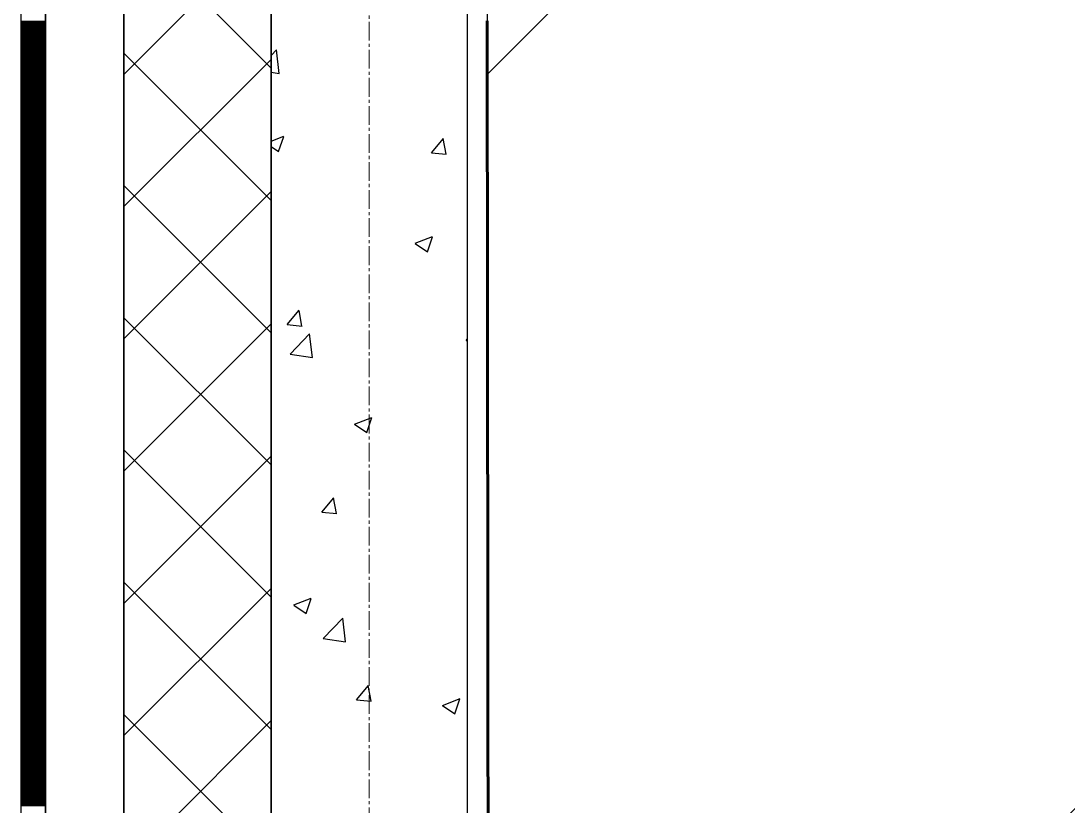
# Model space of a CAD drawing. Header units: millimetres. Extents: x 538266 to 1167394, y 114608 to 637157.
# Drawn here: x 1046079 to 1047146, y 540669 to 541469 of the extents above; entities that cross this region are included whole.
import ezdxf

# ---------------------------------------------------------------- set-up
doc = ezdxf.new("R2010")
doc.units = ezdxf.units.MM
doc.linetypes.add('CENTER2', pattern=[28.575, 19.05, -3.175, 3.175, -3.175])
doc.linetypes.add('DASHED', pattern=[19.05, 12.7, -6.35])
for name, color, linetype, lineweight in [('0) шт стен 3 эт', 150, 'Continuous', 60), ('АР_Стены ПЕНОблок', 52, 'Continuous', 20), ('АР_Тонкая', 254, 'Continuous', 5), ('АР_Утеплитель', 31, 'Continuous', 0), ('АР_Штриховка', 8, 'Continuous', 0)]:
    doc.layers.add(name, color=color, linetype=linetype, lineweight=lineweight)
doc.layers.add('АР_Делит', color=120, linetype='Continuous', lineweight=0, plot=False)
doc.layers.add('РД_Оси_100', color=7, linetype='Continuous', lineweight=0, true_color=0x525252)
doc.layers.add('ФВ-5', color=7, linetype='Continuous')

# ---------------------------------------------------------------- blocks, each defined once
blk = doc.blocks.new('СОШ_2200_АР_ОСИ_М100_28.05.24')
at = {"layer": 'АР_Делит', "color": 251, "linetype": 'DASHED', "true_color": 0x636466}
blk.add_lwpolyline([(114955, 135155), (114955, -355), (93595.036, -355), (93595.036, 13855), (94145, 13855), (94145, 68320), (66055, 68320), (66055, 13857.73), (83455, 13857.73), (83455, -355), (45245, -355), (45245, 13145), (44695, 13145), (44695, 26755), (45245, 26755), (45245, 68320), (20455, 68320), (20455, 26755), (27955, 26755), (27955, 13145), (-355, 13145), (-355, 100855)], dxfattribs=at)
at = {"layer": 'РД_Оси_100', "color": 251, "linetype": 'CENTER2', "true_color": 0x636466}
blk.add_line((0, -6155), (0, 139938.679), dxfattribs=at)
blk = doc.blocks.new('3_этаж1')
at = {"layer": 'АР_Стены ПЕНОблок', "color": 18, "linetype": 'Continuous', "lineweight": 25, "true_color": 0x000000}
for p, q in [((684283.6, 587568.7), (684283.6, 511368.7)), ((684483.6, 511368.7), (684483.6, 587568.7))]:
    blk.add_line(p, q, dxfattribs=at)
at = {"layer": 'АР_Тонкая', "color": 18, "linetype": 'Continuous', "lineweight": 25, "true_color": 0x000000}
for p, q in [((684028.6, 587568.7), (684028.6, 511368.7)), ((684053.6, 587568.7), (684053.6, 511368.7)), ((684053.6, 511368.7), (684053.6, 587568.7)), ((684133.6, 511368.7), (684133.6, 587568.7))]:
    blk.add_line(p, q, dxfattribs=at)
at = {"layer": 'АР_Утеплитель', "color": 18, "linetype": 'Continuous', "lineweight": 25, "true_color": 0x000000}
for p, q in [((684133.6, 587568.7), (684133.6, 511368.7)), ((684283.6, 511368.7), (684283.6, 587568.7))]:
    blk.add_line(p, q, dxfattribs=at)
at = {"layer": 'АР_Штриховка', "color": 18, "linetype": 'Continuous', "lineweight": 25, "true_color": 0x000000}
for p, q in [((684283.6, 541420.5), (684133.6, 541570.5)), ((684133.6, 541414.2), (684283.6, 541564.2)), ((684028.6, 541468.5), (684053.6, 541468.5)), ((684028.6, 541467.5), (684053.6, 541467.5)), ((684028.6, 541466.5), (684053.6, 541466.5)), ((684028.6, 541465.5), (684053.6, 541465.5)), ((684028.6, 541464.5), (684053.6, 541464.5)), ((684028.6, 541463.5), (684053.6, 541463.5)), ((684028.6, 541462.5), (684053.6, 541462.5)), ((684028.6, 541461.5), (684053.6, 541461.5)), ((684028.6, 541460.5), (684053.6, 541460.5)), ((684028.6, 541459.5), (684053.6, 541459.5)), ((684028.6, 541458.5), (684053.6, 541458.5)), ((684028.6, 541457.5), (684053.6, 541457.5)), ((684028.6, 541456.5), (684053.6, 541456.5)), ((684028.6, 541455.5), (684053.6, 541455.5)), ((684028.6, 541454.5), (684053.6, 541454.5)), ((684028.6, 541453.5), (684053.6, 541453.5)), ((684028.6, 541452.5), (684053.6, 541452.5)), ((684028.6, 541451.5), (684053.6, 541451.5)), ((684028.6, 541450.5), (684053.6, 541450.5)), ((684028.6, 541449.5), (684053.6, 541449.5)), ((684028.6, 541448.5), (684053.6, 541448.5)), ((684028.6, 541447.5), (684053.6, 541447.5)), ((684028.6, 541446.5), (684053.6, 541446.5)), ((684028.6, 541445.5), (684053.6, 541445.5)), ((684028.6, 541444.5), (684053.6, 541444.5)), ((684028.6, 541443.5), (684053.6, 541443.5)), ((684028.6, 541442.5), (684053.6, 541442.5)), ((684028.6, 541441.5), (684053.6, 541441.5)), ((684028.6, 541440.5), (684053.6, 541440.5)), ((684028.6, 541439.5), (684053.6, 541439.5)), ((684028.6, 541438.5), (684053.6, 541438.5)), ((684283.6, 541433.5), (684289.1, 541439.3)), ((684291.9, 541415.1), (684289.1, 541439.3)), ((684028.6, 541437.5), (684053.6, 541437.5)), ((684028.6, 541436.5), (684053.6, 541436.5)), ((684028.6, 541435.5), (684053.6, 541435.5)), ((684028.6, 541434.5), (684053.6, 541434.5)), ((684028.6, 541433.5), (684053.6, 541433.5)), ((684028.6, 541432.5), (684053.6, 541432.5)), ((684028.6, 541431.5), (684053.6, 541431.5)), ((684028.6, 541430.5), (684053.6, 541430.5)), ((684028.6, 541429.5), (684053.6, 541429.5)), ((684028.6, 541428.5), (684053.6, 541428.5)), ((684283.6, 541285.8), (684133.6, 541435.8)), ((684133.6, 541279.5), (684283.6, 541429.5)), ((684028.6, 541427.5), (684053.6, 541427.5)), ((684028.6, 541426.5), (684053.6, 541426.5)), ((684028.6, 541425.5), (684053.6, 541425.5)), ((684028.6, 541424.5), (684053.6, 541424.5)), ((684028.6, 541423.5), (684053.6, 541423.5)), ((684028.6, 541422.5), (684053.6, 541422.5)), ((684028.6, 541421.5), (684053.6, 541421.5)), ((684028.6, 541420.5), (684053.6, 541420.5)), ((684028.6, 541419.5), (684053.6, 541419.5)), ((684028.6, 541418.5), (684053.6, 541418.5)), ((684028.6, 541417.5), (684053.6, 541417.5)), ((684028.6, 541416.5), (684053.6, 541416.5)), ((684028.6, 541415.5), (684053.6, 541415.5)), ((684028.6, 541414.5), (684053.6, 541414.5)), ((684028.6, 541413.5), (684053.6, 541413.5)), ((684028.6, 541412.5), (684053.6, 541412.5)), ((684028.6, 541411.5), (684053.6, 541411.5)), ((684028.6, 541410.5), (684053.6, 541410.5)), ((684028.6, 541409.5), (684053.6, 541409.5)), ((684028.6, 541408.5), (684053.6, 541408.5)), ((684028.6, 541407.5), (684053.6, 541407.5)), ((684028.6, 541406.5), (684053.6, 541406.5)), ((684283.6, 541416.5), (684291.9, 541415.2)), ((684028.6, 541405.5), (684053.6, 541405.5)), ((684028.6, 541404.5), (684053.6, 541404.5)), ((684028.6, 541403.5), (684053.6, 541403.5)), ((684028.6, 541402.5), (684053.6, 541402.5)), ((684028.6, 541401.5), (684053.6, 541401.5)), ((684028.6, 541400.5), (684053.6, 541400.5)), ((684028.6, 541399.5), (684053.6, 541399.5)), ((684028.6, 541398.5), (684053.6, 541398.5)), ((684028.6, 541397.5), (684053.6, 541397.5)), ((684028.6, 541396.5), (684053.6, 541396.5)), ((684028.6, 541395.5), (684053.6, 541395.5)), ((684028.6, 541394.5), (684053.6, 541394.5)), ((684028.6, 541393.5), (684053.6, 541393.5)), ((684028.6, 541392.5), (684053.6, 541392.5)), ((684028.6, 541391.5), (684053.6, 541391.5)), ((684028.6, 541390.5), (684053.6, 541390.5)), ((684028.6, 541389.5), (684053.6, 541389.5)), ((684028.6, 541388.5), (684053.6, 541388.5)), ((684028.6, 541387.5), (684053.6, 541387.5)), ((684028.6, 541386.5), (684053.6, 541386.5)), ((684028.6, 541385.5), (684053.6, 541385.5)), ((684028.6, 541384.5), (684053.6, 541384.5)), ((684028.6, 541383.5), (684053.6, 541383.5)), ((684028.6, 541382.5), (684053.6, 541382.5)), ((684028.6, 541381.5), (684053.6, 541381.5)), ((684028.6, 541380.5), (684053.6, 541380.5)), ((684028.6, 541379.5), (684053.6, 541379.5)), ((684028.6, 541378.5), (684053.6, 541378.5)), ((684028.6, 541377.5), (684053.6, 541377.5)), ((684028.6, 541376.5), (684053.6, 541376.5)), ((684028.6, 541375.5), (684053.6, 541375.5)), ((684028.6, 541374.5), (684053.6, 541374.5)), ((684028.6, 541373.5), (684053.6, 541373.5)), ((684028.6, 541372.5), (684053.6, 541372.5)), ((684028.6, 541371.5), (684053.6, 541371.5)), ((684028.6, 541370.5), (684053.6, 541370.5)), ((684028.6, 541369.5), (684053.6, 541369.5)), ((684028.6, 541368.5), (684053.6, 541368.5)), ((684028.6, 541367.5), (684053.6, 541367.5)), ((684028.6, 541366.5), (684053.6, 541366.5)), ((684028.6, 541365.5), (684053.6, 541365.5)), ((684028.6, 541364.5), (684053.6, 541364.5)), ((684028.6, 541363.5), (684053.6, 541363.5)), ((684028.6, 541362.5), (684053.6, 541362.5)), ((684028.6, 541361.5), (684053.6, 541361.5)), ((684028.6, 541360.5), (684053.6, 541360.5)), ((684028.6, 541359.5), (684053.6, 541359.5)), ((684028.6, 541358.5), (684053.6, 541358.5)), ((684028.6, 541357.5), (684053.6, 541357.5)), ((684028.6, 541356.5), (684053.6, 541356.5)), ((684028.6, 541355.5), (684053.6, 541355.5)), ((684028.6, 541354.5), (684053.6, 541354.5)), ((684028.6, 541353.5), (684053.6, 541353.5)), ((684028.6, 541352.5), (684053.6, 541352.5)), ((684028.6, 541351.5), (684053.6, 541351.5)), ((684028.6, 541350.5), (684053.6, 541350.5)), ((684028.6, 541349.5), (684053.6, 541349.5)), ((684028.6, 541348.5), (684053.6, 541348.5)), ((684028.6, 541347.5), (684053.6, 541347.5)), ((684028.6, 541346.5), (684053.6, 541346.5)), ((684028.6, 541345.5), (684053.6, 541345.5)), ((684028.6, 541344.5), (684053.6, 541344.5)), ((684028.6, 541343.5), (684053.6, 541343.5)), ((684028.6, 541342.5), (684053.6, 541342.5)), ((684283.6, 541346.3), (684296.5, 541351.3)), ((684291.2, 541335.7), (684296.4, 541351.1)), ((684446.9, 541334.4), (684459.2, 541349)), ((684461.9, 541333), (684459, 541349)), ((684028.6, 541341.5), (684053.6, 541341.5)), ((684028.6, 541340.5), (684053.6, 541340.5)), ((684028.6, 541339.5), (684053.6, 541339.5)), ((684028.6, 541338.5), (684053.6, 541338.5)), ((684028.6, 541337.5), (684053.6, 541337.5)), ((684028.6, 541336.5), (684053.6, 541336.5)), ((684028.6, 541335.5), (684053.6, 541335.5)), ((684028.6, 541334.5), (684053.6, 541334.5)), ((684028.6, 541333.5), (684053.6, 541333.5)), ((684028.6, 541332.5), (684053.6, 541332.5)), ((684283.6, 541340.9), (684291.2, 541335.7)), ((684446.9, 541334.4), (684462.1, 541333.1)), ((684028.6, 541331.5), (684053.6, 541331.5)), ((684028.6, 541330.5), (684053.6, 541330.5)), ((684028.6, 541329.5), (684053.6, 541329.5)), ((684028.6, 541328.5), (684053.6, 541328.5)), ((684028.6, 541327.5), (684053.6, 541327.5)), ((684028.6, 541326.5), (684053.6, 541326.5)), ((684028.6, 541325.5), (684053.6, 541325.5)), ((684028.6, 541324.5), (684053.6, 541324.5)), ((684028.6, 541323.5), (684053.6, 541323.5)), ((684028.6, 541322.5), (684053.6, 541322.5)), ((684028.6, 541321.5), (684053.6, 541321.5)), ((684028.6, 541320.5), (684053.6, 541320.5)), ((684028.6, 541319.5), (684053.6, 541319.5)), ((684028.6, 541318.5), (684053.6, 541318.5)), ((684028.6, 541317.5), (684053.6, 541317.5)), ((684028.6, 541316.5), (684053.6, 541316.5)), ((684028.6, 541315.5), (684053.6, 541315.5)), ((684028.6, 541314.5), (684053.6, 541314.5)), ((684028.6, 541313.5), (684053.6, 541313.5)), ((684028.6, 541312.5), (684053.6, 541312.5)), ((684028.6, 541311.5), (684053.6, 541311.5)), ((684028.6, 541310.5), (684053.6, 541310.5)), ((684028.6, 541309.5), (684053.6, 541309.5)), ((684028.6, 541308.5), (684053.6, 541308.5)), ((684028.6, 541307.5), (684053.6, 541307.5)), ((684028.6, 541306.5), (684053.6, 541306.5)), ((684028.6, 541305.5), (684053.6, 541305.5)), ((684028.6, 541304.5), (684053.6, 541304.5)), ((684028.6, 541303.5), (684053.6, 541303.5)), ((684028.6, 541302.5), (684053.6, 541302.5)), ((684028.6, 541301.5), (684053.6, 541301.5)), ((684028.6, 541300.5), (684053.6, 541300.5)), ((684283.6, 541151.1), (684133.6, 541301.1)), ((684028.6, 541299.5), (684053.6, 541299.5)), ((684028.6, 541298.5), (684053.6, 541298.5)), ((684028.6, 541297.5), (684053.6, 541297.5)), ((684028.6, 541296.5), (684053.6, 541296.5)), ((684028.6, 541295.5), (684053.6, 541295.5)), ((684028.6, 541294.5), (684053.6, 541294.5)), ((684028.6, 541293.5), (684053.6, 541293.5)), ((684028.6, 541292.5), (684053.6, 541292.5)), ((684028.6, 541291.5), (684053.6, 541291.5)), ((684028.6, 541290.5), (684053.6, 541290.5)), ((684028.6, 541289.5), (684053.6, 541289.5)), ((684133.6, 541144.8), (684283.6, 541294.8)), ((684028.6, 541288.5), (684053.6, 541288.5)), ((684028.6, 541287.5), (684053.6, 541287.5)), ((684028.6, 541286.5), (684053.6, 541286.5)), ((684028.6, 541285.5), (684053.6, 541285.5)), ((684028.6, 541284.5), (684053.6, 541284.5)), ((684028.6, 541283.5), (684053.6, 541283.5)), ((684028.6, 541282.5), (684053.6, 541282.5)), ((684028.6, 541281.5), (684053.6, 541281.5)), ((684028.6, 541280.5), (684053.6, 541280.5)), ((684028.6, 541279.5), (684053.6, 541279.5)), ((684028.6, 541278.5), (684053.6, 541278.5)), ((684028.6, 541277.5), (684053.6, 541277.5)), ((684028.6, 541276.5), (684053.6, 541276.5)), ((684028.6, 541275.5), (684053.6, 541275.5)), ((684028.6, 541274.5), (684053.6, 541274.5)), ((684028.6, 541273.5), (684053.6, 541273.5)), ((684028.6, 541272.5), (684053.6, 541272.5)), ((684028.6, 541271.5), (684053.6, 541271.5)), ((684028.6, 541270.5), (684053.6, 541270.5)), ((684028.6, 541269.5), (684053.6, 541269.5)), ((684028.6, 541268.5), (684053.6, 541268.5)), ((684028.6, 541267.5), (684053.6, 541267.5)), ((684028.6, 541266.5), (684053.6, 541266.5)), ((684028.6, 541265.5), (684053.6, 541265.5)), ((684028.6, 541264.5), (684053.6, 541264.5)), ((684028.6, 541263.5), (684053.6, 541263.5)), ((684028.6, 541262.5), (684053.6, 541262.5)), ((684028.6, 541261.5), (684053.6, 541261.5)), ((684028.6, 541260.5), (684053.6, 541260.5)), ((684028.6, 541259.5), (684053.6, 541259.5)), ((684028.6, 541258.5), (684053.6, 541258.5)), ((684028.6, 541257.5), (684053.6, 541257.5)), ((684028.6, 541256.5), (684053.6, 541256.5)), ((684028.6, 541255.5), (684053.6, 541255.5)), ((684028.6, 541254.5), (684053.6, 541254.5)), ((684028.6, 541253.5), (684053.6, 541253.5)), ((684028.6, 541252.5), (684053.6, 541252.5)), ((684028.6, 541251.5), (684053.6, 541251.5)), ((684028.6, 541250.5), (684053.6, 541250.5)), ((684028.6, 541249.5), (684053.6, 541249.5)), ((684028.6, 541248.5), (684053.6, 541248.5)), ((684028.6, 541247.5), (684053.6, 541247.5)), ((684028.6, 541246.5), (684053.6, 541246.5)), ((684430.3, 541242.2), (684448.1, 541249)), ((684442.8, 541233.5), (684448, 541248.8)), ((684028.6, 541245.5), (684053.6, 541245.5)), ((684028.6, 541244.5), (684053.6, 541244.5)), ((684028.6, 541243.5), (684053.6, 541243.5)), ((684028.6, 541242.5), (684053.6, 541242.5)), ((684028.6, 541241.5), (684053.6, 541241.5)), ((684028.6, 541240.5), (684053.6, 541240.5)), ((684028.6, 541239.5), (684053.6, 541239.5)), ((684028.6, 541238.5), (684053.6, 541238.5)), ((684028.6, 541237.5), (684053.6, 541237.5)), ((684028.6, 541236.5), (684053.6, 541236.5)), ((684430.2, 541242), (684442.8, 541233.5)), ((684028.6, 541235.5), (684053.6, 541235.5)), ((684028.6, 541234.5), (684053.6, 541234.5)), ((684028.6, 541233.5), (684053.6, 541233.5)), ((684028.6, 541232.5), (684053.6, 541232.5)), ((684028.6, 541231.5), (684053.6, 541231.5)), ((684028.6, 541230.5), (684053.6, 541230.5)), ((684028.6, 541229.5), (684053.6, 541229.5)), ((684028.6, 541228.5), (684053.6, 541228.5)), ((684028.6, 541227.5), (684053.6, 541227.5)), ((684028.6, 541226.5), (684053.6, 541226.5)), ((684028.6, 541225.5), (684053.6, 541225.5)), ((684028.6, 541224.5), (684053.6, 541224.5)), ((684028.6, 541223.5), (684053.6, 541223.5)), ((684028.6, 541222.5), (684053.6, 541222.5)), ((684028.6, 541221.5), (684053.6, 541221.5)), ((684028.6, 541220.5), (684053.6, 541220.5)), ((684028.6, 541219.5), (684053.6, 541219.5)), ((684028.6, 541218.5), (684053.6, 541218.5)), ((684028.6, 541217.5), (684053.6, 541217.5)), ((684028.6, 541216.5), (684053.6, 541216.5)), ((684028.6, 541215.5), (684053.6, 541215.5)), ((684028.6, 541214.5), (684053.6, 541214.5)), ((684028.6, 541213.5), (684053.6, 541213.5)), ((684028.6, 541212.5), (684053.6, 541212.5)), ((684028.6, 541211.5), (684053.6, 541211.5)), ((684028.6, 541210.5), (684053.6, 541210.5)), ((684028.6, 541209.5), (684053.6, 541209.5)), ((684028.6, 541208.5), (684053.6, 541208.5)), ((684028.6, 541207.5), (684053.6, 541207.5)), ((684028.6, 541206.5), (684053.6, 541206.5)), ((684028.6, 541205.5), (684053.6, 541205.5)), ((684028.6, 541204.5), (684053.6, 541204.5)), ((684028.6, 541203.5), (684053.6, 541203.5)), ((684028.6, 541202.5), (684053.6, 541202.5)), ((684028.6, 541201.5), (684053.6, 541201.5)), ((684028.6, 541200.5), (684053.6, 541200.5)), ((684028.6, 541199.5), (684053.6, 541199.5)), ((684028.6, 541198.5), (684053.6, 541198.5)), ((684028.6, 541197.5), (684053.6, 541197.5)), ((684028.6, 541196.5), (684053.6, 541196.5)), ((684028.6, 541195.5), (684053.6, 541195.5)), ((684028.6, 541194.5), (684053.6, 541194.5)), ((684028.6, 541193.5), (684053.6, 541193.5)), ((684028.6, 541192.5), (684053.6, 541192.5)), ((684028.6, 541191.5), (684053.6, 541191.5)), ((684028.6, 541190.5), (684053.6, 541190.5)), ((684028.6, 541189.5), (684053.6, 541189.5)), ((684028.6, 541188.5), (684053.6, 541188.5)), ((684028.6, 541187.5), (684053.6, 541187.5)), ((684028.6, 541186.5), (684053.6, 541186.5)), ((684028.6, 541185.5), (684053.6, 541185.5)), ((684028.6, 541184.5), (684053.6, 541184.5)), ((684028.6, 541183.5), (684053.6, 541183.5)), ((684028.6, 541182.5), (684053.6, 541182.5)), ((684028.6, 541181.5), (684053.6, 541181.5)), ((684028.6, 541180.5), (684053.6, 541180.5)), ((684028.6, 541179.5), (684053.6, 541179.5)), ((684028.6, 541178.5), (684053.6, 541178.5)), ((684028.6, 541177.5), (684053.6, 541177.5)), ((684028.6, 541176.5), (684053.6, 541176.5)), ((684028.6, 541175.5), (684053.6, 541175.5)), ((684028.6, 541174.5), (684053.6, 541174.5)), ((684028.6, 541173.5), (684053.6, 541173.5)), ((684028.6, 541172.5), (684053.6, 541172.5)), ((684300, 541159.3), (684312.2, 541173.9)), ((684315, 541157.9), (684312, 541173.8)), ((684028.6, 541171.5), (684053.6, 541171.5)), ((684028.6, 541170.5), (684053.6, 541170.5)), ((684028.6, 541169.5), (684053.6, 541169.5)), ((684028.6, 541168.5), (684053.6, 541168.5)), ((684028.6, 541167.5), (684053.6, 541167.5)), ((684028.6, 541166.5), (684053.6, 541166.5)), ((684028.6, 541165.5), (684053.6, 541165.5)), ((684028.6, 541164.5), (684053.6, 541164.5)), ((684028.6, 541163.5), (684053.6, 541163.5)), ((684028.6, 541162.5), (684053.6, 541162.5)), ((684028.6, 541161.5), (684053.6, 541161.5)), ((684283.6, 541016.4), (684133.6, 541166.4)), ((684028.6, 541160.5), (684053.6, 541160.5)), ((684028.6, 541159.5), (684053.6, 541159.5)), ((684028.6, 541158.5), (684053.6, 541158.5)), ((684028.6, 541157.5), (684053.6, 541157.5)), ((684028.6, 541156.5), (684053.6, 541156.5)), ((684028.6, 541155.5), (684053.6, 541155.5)), ((684028.6, 541154.5), (684053.6, 541154.5)), ((684028.6, 541153.5), (684053.6, 541153.5)), ((684028.6, 541152.5), (684053.6, 541152.5)), ((684028.6, 541151.5), (684053.6, 541151.5)), ((684028.6, 541150.5), (684053.6, 541150.5)), ((684133.6, 541010.1), (684283.6, 541160.1)), ((684300, 541159.3), (684315.2, 541157.9)), ((684028.6, 541149.5), (684053.6, 541149.5)), ((684028.6, 541148.5), (684053.6, 541148.5)), ((684028.6, 541147.5), (684053.6, 541147.5)), ((684028.6, 541146.5), (684053.6, 541146.5)), ((684028.6, 541145.5), (684053.6, 541145.5)), ((684028.6, 541144.5), (684053.6, 541144.5)), ((684028.6, 541143.5), (684053.6, 541143.5)), ((684028.6, 541142.5), (684053.6, 541142.5)), ((684028.6, 541141.5), (684053.6, 541141.5)), ((684028.6, 541140.5), (684053.6, 541140.5)), ((684303, 541129.2), (684322.8, 541149.8)), ((684325.6, 541125.7), (684322.8, 541149.8)), ((684482.2, 541143.3), (684483.6, 541145)), ((684482.2, 541143.3), (684483.6, 541143.2)), ((684028.6, 541139.5), (684053.6, 541139.5)), ((684028.6, 541138.5), (684053.6, 541138.5)), ((684028.6, 541137.5), (684053.6, 541137.5)), ((684028.6, 541136.5), (684053.6, 541136.5)), ((684028.6, 541135.5), (684053.6, 541135.5)), ((684028.6, 541134.5), (684053.6, 541134.5)), ((684028.6, 541133.5), (684053.6, 541133.5)), ((684028.6, 541132.5), (684053.6, 541132.5)), ((684028.6, 541131.5), (684053.6, 541131.5)), ((684028.6, 541130.5), (684053.6, 541130.5)), ((684028.6, 541129.5), (684053.6, 541129.5)), ((684303, 541129.2), (684325.6, 541125.7)), ((684028.6, 541128.5), (684053.6, 541128.5)), ((684028.6, 541127.5), (684053.6, 541127.5)), ((684028.6, 541126.5), (684053.6, 541126.5)), ((684028.6, 541125.5), (684053.6, 541125.5)), ((684028.6, 541124.5), (684053.6, 541124.5)), ((684028.6, 541123.5), (684053.6, 541123.5)), ((684028.6, 541122.5), (684053.6, 541122.5)), ((684028.6, 541121.5), (684053.6, 541121.5)), ((684028.6, 541120.5), (684053.6, 541120.5)), ((684028.6, 541119.5), (684053.6, 541119.5)), ((684028.6, 541118.5), (684053.6, 541118.5)), ((684028.6, 541117.5), (684053.6, 541117.5)), ((684028.6, 541116.5), (684053.6, 541116.5)), ((684028.6, 541115.5), (684053.6, 541115.5)), ((684028.6, 541114.5), (684053.6, 541114.5)), ((684028.6, 541113.5), (684053.6, 541113.5)), ((684028.6, 541112.5), (684053.6, 541112.5)), ((684028.6, 541111.5), (684053.6, 541111.5)), ((684028.6, 541110.5), (684053.6, 541110.5)), ((684028.6, 541109.5), (684053.6, 541109.5)), ((684028.6, 541108.5), (684053.6, 541108.5)), ((684028.6, 541107.5), (684053.6, 541107.5)), ((684028.6, 541106.5), (684053.6, 541106.5)), ((684028.6, 541105.5), (684053.6, 541105.5)), ((684028.6, 541104.5), (684053.6, 541104.5)), ((684028.6, 541103.5), (684053.6, 541103.5)), ((684028.6, 541102.5), (684053.6, 541102.5)), ((684028.6, 541101.5), (684053.6, 541101.5)), ((684028.6, 541100.5), (684053.6, 541100.5)), ((684028.6, 541099.5), (684053.6, 541099.5)), ((684028.6, 541098.5), (684053.6, 541098.5)), ((684028.6, 541097.5), (684053.6, 541097.5)), ((684028.6, 541096.5), (684053.6, 541096.5)), ((684028.6, 541095.5), (684053.6, 541095.5)), ((684028.6, 541094.5), (684053.6, 541094.5)), ((684028.6, 541093.5), (684053.6, 541093.5)), ((684028.6, 541092.5), (684053.6, 541092.5)), ((684028.6, 541091.5), (684053.6, 541091.5)), ((684028.6, 541090.5), (684053.6, 541090.5)), ((684028.6, 541089.5), (684053.6, 541089.5)), ((684028.6, 541088.5), (684053.6, 541088.5)), ((684028.6, 541087.5), (684053.6, 541087.5)), ((684028.6, 541086.5), (684053.6, 541086.5)), ((684028.6, 541085.5), (684053.6, 541085.5)), ((684028.6, 541084.5), (684053.6, 541084.5)), ((684028.6, 541083.5), (684053.6, 541083.5)), ((684028.6, 541082.5), (684053.6, 541082.5)), ((684028.6, 541081.5), (684053.6, 541081.5)), ((684028.6, 541080.5), (684053.6, 541080.5)), ((684028.6, 541079.5), (684053.6, 541079.5)), ((684028.6, 541078.5), (684053.6, 541078.5)), ((684028.6, 541077.5), (684053.6, 541077.5)), ((684028.6, 541076.5), (684053.6, 541076.5)), ((684028.6, 541075.5), (684053.6, 541075.5)), ((684028.6, 541074.5), (684053.6, 541074.5)), ((684028.6, 541073.5), (684053.6, 541073.5)), ((684028.6, 541072.5), (684053.6, 541072.5)), ((684028.6, 541071.5), (684053.6, 541071.5)), ((684028.6, 541070.5), (684053.6, 541070.5)), ((684028.6, 541069.5), (684053.6, 541069.5)), ((684028.6, 541068.5), (684053.6, 541068.5)), ((684028.6, 541067.5), (684053.6, 541067.5)), ((684028.6, 541066.5), (684053.6, 541066.5)), ((684028.6, 541065.5), (684053.6, 541065.5)), ((684028.6, 541064.5), (684053.6, 541064.5)), ((684028.6, 541063.5), (684053.6, 541063.5)), ((684028.6, 541062.5), (684053.6, 541062.5)), ((684028.6, 541061.5), (684053.6, 541061.5)), ((684028.6, 541060.5), (684053.6, 541060.5)), ((684028.6, 541059.5), (684053.6, 541059.5)), ((684028.6, 541058.5), (684053.6, 541058.5)), ((684028.6, 541057.5), (684053.6, 541057.5)), ((684028.6, 541056.5), (684053.6, 541056.5)), ((684028.6, 541055.5), (684053.6, 541055.5)), ((684028.6, 541054.5), (684053.6, 541054.5)), ((684368.4, 541057.8), (684381, 541049.3)), ((684368.5, 541058), (684386.3, 541064.8)), ((684381, 541049.3), (684386.2, 541064.6)), ((684028.6, 541053.5), (684053.6, 541053.5)), ((684028.6, 541052.5), (684053.6, 541052.5)), ((684028.6, 541051.5), (684053.6, 541051.5)), ((684028.6, 541050.5), (684053.6, 541050.5)), ((684028.6, 541049.5), (684053.6, 541049.5)), ((684028.6, 541048.5), (684053.6, 541048.5)), ((684028.6, 541047.5), (684053.6, 541047.5)), ((684028.6, 541046.5), (684053.6, 541046.5)), ((684028.6, 541045.5), (684053.6, 541045.5)), ((684028.6, 541044.5), (684053.6, 541044.5)), ((684028.6, 541043.5), (684053.6, 541043.5)), ((684028.6, 541042.5), (684053.6, 541042.5)), ((684028.6, 541041.5), (684053.6, 541041.5)), ((684028.6, 541040.5), (684053.6, 541040.5)), ((684028.6, 541039.5), (684053.6, 541039.5)), ((684028.6, 541038.5), (684053.6, 541038.5)), ((684028.6, 541037.5), (684053.6, 541037.5)), ((684028.6, 541036.5), (684053.6, 541036.5)), ((684028.6, 541035.5), (684053.6, 541035.5)), ((684028.6, 541034.5), (684053.6, 541034.5)), ((684028.6, 541033.5), (684053.6, 541033.5)), ((684028.6, 541032.5), (684053.6, 541032.5)), ((684028.6, 541031.5), (684053.6, 541031.5)), ((684028.6, 541030.5), (684053.6, 541030.5)), ((684028.6, 541029.5), (684053.6, 541029.5)), ((684028.6, 541028.5), (684053.6, 541028.5)), ((684028.6, 541027.5), (684053.6, 541027.5)), ((684028.6, 541026.5), (684053.6, 541026.5)), ((684028.6, 541025.5), (684053.6, 541025.5)), ((684028.6, 541024.5), (684053.6, 541024.5)), ((684028.6, 541023.5), (684053.6, 541023.5)), ((684028.6, 541022.5), (684053.6, 541022.5)), ((684283.6, 540881.7), (684133.6, 541031.7)), ((684133.6, 540875.4), (684283.6, 541025.4)), ((684028.6, 541021.5), (684053.6, 541021.5)), ((684028.6, 541020.5), (684053.6, 541020.5)), ((684028.6, 541019.5), (684053.6, 541019.5)), ((684028.6, 541018.5), (684053.6, 541018.5)), ((684028.6, 541017.5), (684053.6, 541017.5)), ((684028.6, 541016.5), (684053.6, 541016.5)), ((684028.6, 541015.5), (684053.6, 541015.5)), ((684028.6, 541014.5), (684053.6, 541014.5)), ((684028.6, 541013.5), (684053.6, 541013.5)), ((684028.6, 541012.5), (684053.6, 541012.5)), ((684028.6, 541011.5), (684053.6, 541011.5)), ((684028.6, 541010.5), (684053.6, 541010.5)), ((684028.6, 541009.5), (684053.6, 541009.5)), ((684028.6, 541008.5), (684053.6, 541008.5)), ((684028.6, 541007.5), (684053.6, 541007.5)), ((684028.6, 541006.5), (684053.6, 541006.5)), ((684028.6, 541005.5), (684053.6, 541005.5)), ((684028.6, 541004.5), (684053.6, 541004.5)), ((684028.6, 541003.5), (684053.6, 541003.5)), ((684028.6, 541002.5), (684053.6, 541002.5)), ((684028.6, 541001.5), (684053.6, 541001.5)), ((684028.6, 541000.5), (684053.6, 541000.5)), ((684028.6, 540999.5), (684053.6, 540999.5)), ((684028.6, 540998.5), (684053.6, 540998.5)), ((684028.6, 540997.5), (684053.6, 540997.5)), ((684028.6, 540996.5), (684053.6, 540996.5)), ((684028.6, 540995.5), (684053.6, 540995.5)), ((684028.6, 540994.5), (684053.6, 540994.5)), ((684028.6, 540993.5), (684053.6, 540993.5)), ((684028.6, 540992.5), (684053.6, 540992.5)), ((684028.6, 540991.5), (684053.6, 540991.5)), ((684028.6, 540990.5), (684053.6, 540990.5)), ((684028.6, 540989.5), (684053.6, 540989.5)), ((684028.6, 540988.5), (684053.6, 540988.5)), ((684028.6, 540987.5), (684053.6, 540987.5)), ((684028.6, 540986.5), (684053.6, 540986.5)), ((684028.6, 540985.5), (684053.6, 540985.5)), ((684028.6, 540984.5), (684053.6, 540984.5)), ((684028.6, 540983.5), (684053.6, 540983.5)), ((684028.6, 540982.5), (684053.6, 540982.5)), ((684028.6, 540981.5), (684053.6, 540981.5)), ((684028.6, 540980.5), (684053.6, 540980.5)), ((684335.2, 540968.2), (684347.5, 540982.8)), ((684350.2, 540966.9), (684347.3, 540982.8)), ((684028.6, 540979.5), (684053.6, 540979.5)), ((684028.6, 540978.5), (684053.6, 540978.5)), ((684028.6, 540977.5), (684053.6, 540977.5)), ((684028.6, 540976.5), (684053.6, 540976.5)), ((684028.6, 540975.5), (684053.6, 540975.5)), ((684028.6, 540974.5), (684053.6, 540974.5)), ((684028.6, 540973.5), (684053.6, 540973.5)), ((684028.6, 540972.5), (684053.6, 540972.5)), ((684028.6, 540971.5), (684053.6, 540971.5)), ((684028.6, 540970.5), (684053.6, 540970.5)), ((684028.6, 540969.5), (684053.6, 540969.5)), ((684028.6, 540968.5), (684053.6, 540968.5)), ((684028.6, 540967.5), (684053.6, 540967.5)), ((684028.6, 540966.5), (684053.6, 540966.5)), ((684028.6, 540965.5), (684053.6, 540965.5)), ((684028.6, 540964.5), (684053.6, 540964.5)), ((684028.6, 540963.5), (684053.6, 540963.5)), ((684028.6, 540962.5), (684053.6, 540962.5)), ((684028.6, 540961.5), (684053.6, 540961.5)), ((684028.6, 540960.5), (684053.6, 540960.5)), ((684028.6, 540959.5), (684053.6, 540959.5)), ((684028.6, 540958.5), (684053.6, 540958.5)), ((684335.2, 540968.2), (684350.4, 540966.9)), ((684028.6, 540957.5), (684053.6, 540957.5)), ((684028.6, 540956.5), (684053.6, 540956.5)), ((684028.6, 540955.5), (684053.6, 540955.5)), ((684028.6, 540954.5), (684053.6, 540954.5)), ((684028.6, 540953.5), (684053.6, 540953.5)), ((684028.6, 540952.5), (684053.6, 540952.5)), ((684028.6, 540951.5), (684053.6, 540951.5)), ((684028.6, 540950.5), (684053.6, 540950.5)), ((684028.6, 540949.5), (684053.6, 540949.5)), ((684028.6, 540948.5), (684053.6, 540948.5)), ((684028.6, 540947.5), (684053.6, 540947.5)), ((684028.6, 540946.5), (684053.6, 540946.5)), ((684028.6, 540945.5), (684053.6, 540945.5)), ((684028.6, 540944.5), (684053.6, 540944.5)), ((684028.6, 540943.5), (684053.6, 540943.5)), ((684028.6, 540942.5), (684053.6, 540942.5)), ((684028.6, 540941.5), (684053.6, 540941.5)), ((684028.6, 540940.5), (684053.6, 540940.5)), ((684028.6, 540939.5), (684053.6, 540939.5)), ((684028.6, 540938.5), (684053.6, 540938.5)), ((684028.6, 540937.5), (684053.6, 540937.5)), ((684028.6, 540936.5), (684053.6, 540936.5)), ((684028.6, 540935.5), (684053.6, 540935.5)), ((684028.6, 540934.5), (684053.6, 540934.5)), ((684028.6, 540933.5), (684053.6, 540933.5)), ((684028.6, 540932.5), (684053.6, 540932.5)), ((684028.6, 540931.5), (684053.6, 540931.5)), ((684028.6, 540930.5), (684053.6, 540930.5)), ((684028.6, 540929.5), (684053.6, 540929.5)), ((684028.6, 540928.5), (684053.6, 540928.5)), ((684028.6, 540927.5), (684053.6, 540927.5)), ((684028.6, 540926.5), (684053.6, 540926.5)), ((684028.6, 540925.5), (684053.6, 540925.5)), ((684028.6, 540924.5), (684053.6, 540924.5)), ((684028.6, 540923.5), (684053.6, 540923.5)), ((684028.6, 540922.5), (684053.6, 540922.5)), ((684028.6, 540921.5), (684053.6, 540921.5)), ((684028.6, 540920.5), (684053.6, 540920.5)), ((684028.6, 540919.5), (684053.6, 540919.5)), ((684028.6, 540918.5), (684053.6, 540918.5)), ((684028.6, 540917.5), (684053.6, 540917.5)), ((684028.6, 540916.5), (684053.6, 540916.5)), ((684028.6, 540915.5), (684053.6, 540915.5)), ((684028.6, 540914.5), (684053.6, 540914.5)), ((684028.6, 540913.5), (684053.6, 540913.5)), ((684028.6, 540912.5), (684053.6, 540912.5)), ((684028.6, 540911.5), (684053.6, 540911.5)), ((684028.6, 540910.5), (684053.6, 540910.5)), ((684028.6, 540909.5), (684053.6, 540909.5)), ((684028.6, 540908.5), (684053.6, 540908.5)), ((684028.6, 540907.5), (684053.6, 540907.5)), ((684028.6, 540906.5), (684053.6, 540906.5)), ((684028.6, 540905.5), (684053.6, 540905.5)), ((684028.6, 540904.5), (684053.6, 540904.5)), ((684028.6, 540903.5), (684053.6, 540903.5)), ((684028.6, 540902.5), (684053.6, 540902.5)), ((684028.6, 540901.5), (684053.6, 540901.5)), ((684028.6, 540900.5), (684053.6, 540900.5)), ((684028.6, 540899.5), (684053.6, 540899.5)), ((684028.6, 540898.5), (684053.6, 540898.5)), ((684028.6, 540897.5), (684053.6, 540897.5)), ((684028.6, 540896.5), (684053.6, 540896.5)), ((684028.6, 540895.5), (684053.6, 540895.5)), ((684028.6, 540894.5), (684053.6, 540894.5)), ((684283.6, 540747), (684133.6, 540897)), ((684028.6, 540893.5), (684053.6, 540893.5)), ((684028.6, 540892.5), (684053.6, 540892.5)), ((684028.6, 540891.5), (684053.6, 540891.5)), ((684028.6, 540890.5), (684053.6, 540890.5)), ((684028.6, 540889.5), (684053.6, 540889.5)), ((684028.6, 540888.5), (684053.6, 540888.5)), ((684028.6, 540887.5), (684053.6, 540887.5)), ((684028.6, 540886.5), (684053.6, 540886.5)), ((684028.6, 540885.5), (684053.6, 540885.5)), ((684028.6, 540884.5), (684053.6, 540884.5)), ((684133.6, 540740.7), (684283.6, 540890.7)), ((684028.6, 540883.5), (684053.6, 540883.5)), ((684028.6, 540882.5), (684053.6, 540882.5)), ((684028.6, 540881.5), (684053.6, 540881.5)), ((684028.6, 540880.5), (684053.6, 540880.5)), ((684028.6, 540879.5), (684053.6, 540879.5)), ((684028.6, 540878.5), (684053.6, 540878.5)), ((684028.6, 540877.5), (684053.6, 540877.5)), ((684028.6, 540876.5), (684053.6, 540876.5)), ((684028.6, 540875.5), (684053.6, 540875.5)), ((684028.6, 540874.5), (684053.6, 540874.5)), ((684028.6, 540873.5), (684053.6, 540873.5)), ((684306.6, 540873.6), (684319.2, 540865.1)), ((684306.7, 540873.8), (684324.5, 540880.6)), ((684319.2, 540865.1), (684324.4, 540880.4)), ((684028.6, 540872.5), (684053.6, 540872.5)), ((684028.6, 540871.5), (684053.6, 540871.5)), ((684028.6, 540870.5), (684053.6, 540870.5)), ((684028.6, 540869.5), (684053.6, 540869.5)), ((684028.6, 540868.5), (684053.6, 540868.5)), ((684028.6, 540867.5), (684053.6, 540867.5)), ((684028.6, 540866.5), (684053.6, 540866.5)), ((684028.6, 540865.5), (684053.6, 540865.5)), ((684028.6, 540864.5), (684053.6, 540864.5)), ((684028.6, 540863.5), (684053.6, 540863.5)), ((684028.6, 540862.5), (684053.6, 540862.5)), ((684028.6, 540861.5), (684053.6, 540861.5)), ((684028.6, 540860.5), (684053.6, 540860.5)), ((684028.6, 540859.5), (684053.6, 540859.5)), ((684028.6, 540858.5), (684053.6, 540858.5)), ((684028.6, 540857.5), (684053.6, 540857.5)), ((684028.6, 540856.5), (684053.6, 540856.5)), ((684028.6, 540855.5), (684053.6, 540855.5)), ((684028.6, 540854.5), (684053.6, 540854.5)), ((684028.6, 540853.5), (684053.6, 540853.5)), ((684028.6, 540852.5), (684053.6, 540852.5)), ((684336.7, 540839.7), (684356.5, 540860.3)), ((684359.3, 540836.2), (684356.5, 540860.3)), ((684028.6, 540851.5), (684053.6, 540851.5)), ((684028.6, 540850.5), (684053.6, 540850.5)), ((684028.6, 540849.5), (684053.6, 540849.5)), ((684028.6, 540848.5), (684053.6, 540848.5)), ((684028.6, 540847.5), (684053.6, 540847.5)), ((684028.6, 540846.5), (684053.6, 540846.5)), ((684028.6, 540845.5), (684053.6, 540845.5)), ((684028.6, 540844.5), (684053.6, 540844.5)), ((684028.6, 540843.5), (684053.6, 540843.5)), ((684028.6, 540842.5), (684053.6, 540842.5)), ((684028.6, 540841.5), (684053.6, 540841.5)), ((684028.6, 540840.5), (684053.6, 540840.5)), ((684028.6, 540839.5), (684053.6, 540839.5)), ((684028.6, 540838.5), (684053.6, 540838.5)), ((684028.6, 540837.5), (684053.6, 540837.5)), ((684028.6, 540836.5), (684053.6, 540836.5)), ((684028.6, 540835.5), (684053.6, 540835.5)), ((684028.6, 540834.5), (684053.6, 540834.5)), ((684028.6, 540833.5), (684053.6, 540833.5)), ((684028.6, 540832.5), (684053.6, 540832.5)), ((684028.6, 540831.5), (684053.6, 540831.5)), ((684028.6, 540830.5), (684053.6, 540830.5)), ((684336.7, 540839.8), (684359.3, 540836.3)), ((684028.6, 540829.5), (684053.6, 540829.5)), ((684028.6, 540828.5), (684053.6, 540828.5)), ((684028.6, 540827.5), (684053.6, 540827.5)), ((684028.6, 540826.5), (684053.6, 540826.5)), ((684028.6, 540825.5), (684053.6, 540825.5)), ((684028.6, 540824.5), (684053.6, 540824.5)), ((684028.6, 540823.5), (684053.6, 540823.5)), ((684028.6, 540822.5), (684053.6, 540822.5)), ((684028.6, 540821.5), (684053.6, 540821.5)), ((684028.6, 540820.5), (684053.6, 540820.5)), ((684028.6, 540819.5), (684053.6, 540819.5)), ((684028.6, 540818.5), (684053.6, 540818.5)), ((684028.6, 540817.5), (684053.6, 540817.5)), ((684028.6, 540816.5), (684053.6, 540816.5)), ((684028.6, 540815.5), (684053.6, 540815.5)), ((684028.6, 540814.5), (684053.6, 540814.5)), ((684028.6, 540813.5), (684053.6, 540813.5)), ((684028.6, 540812.5), (684053.6, 540812.5)), ((684028.6, 540811.5), (684053.6, 540811.5)), ((684028.6, 540810.5), (684053.6, 540810.5)), ((684028.6, 540809.5), (684053.6, 540809.5)), ((684028.6, 540808.5), (684053.6, 540808.5)), ((684028.6, 540807.5), (684053.6, 540807.5)), ((684028.6, 540806.5), (684053.6, 540806.5)), ((684028.6, 540805.5), (684053.6, 540805.5)), ((684028.6, 540804.5), (684053.6, 540804.5)), ((684028.6, 540803.5), (684053.6, 540803.5)), ((684028.6, 540802.5), (684053.6, 540802.5)), ((684028.6, 540801.5), (684053.6, 540801.5)), ((684028.6, 540800.5), (684053.6, 540800.5)), ((684028.6, 540799.5), (684053.6, 540799.5)), ((684028.6, 540798.5), (684053.6, 540798.5)), ((684028.6, 540797.5), (684053.6, 540797.5)), ((684028.6, 540796.5), (684053.6, 540796.5)), ((684028.6, 540795.5), (684053.6, 540795.5)), ((684028.6, 540794.5), (684053.6, 540794.5)), ((684028.6, 540793.5), (684053.6, 540793.5)), ((684028.6, 540792.5), (684053.6, 540792.5)), ((684028.6, 540791.5), (684053.6, 540791.5)), ((684028.6, 540790.5), (684053.6, 540790.5)), ((684028.6, 540789.5), (684053.6, 540789.5)), ((684028.6, 540788.5), (684053.6, 540788.5)), ((684028.6, 540787.5), (684053.6, 540787.5)), ((684370.5, 540777.2), (684382.7, 540791.8)), ((684385.5, 540775.8), (684382.5, 540791.7)), ((684028.6, 540786.5), (684053.6, 540786.5)), ((684028.6, 540785.5), (684053.6, 540785.5)), ((684028.6, 540784.5), (684053.6, 540784.5)), ((684028.6, 540783.5), (684053.6, 540783.5)), ((684028.6, 540782.5), (684053.6, 540782.5)), ((684028.6, 540781.5), (684053.6, 540781.5)), ((684028.6, 540780.5), (684053.6, 540780.5)), ((684028.6, 540779.5), (684053.6, 540779.5)), ((684028.6, 540778.5), (684053.6, 540778.5)), ((684028.6, 540777.5), (684053.6, 540777.5)), ((684370.5, 540777.2), (684385.6, 540775.8)), ((684458.3, 540771.5), (684476.1, 540778.4)), ((684470.9, 540762.8), (684476, 540778.2)), ((684028.6, 540776.5), (684053.6, 540776.5)), ((684028.6, 540775.5), (684053.6, 540775.5)), ((684028.6, 540774.5), (684053.6, 540774.5)), ((684028.6, 540773.5), (684053.6, 540773.5)), ((684028.6, 540772.5), (684053.6, 540772.5)), ((684028.6, 540771.5), (684053.6, 540771.5)), ((684028.6, 540770.5), (684053.6, 540770.5)), ((684028.6, 540769.5), (684053.6, 540769.5)), ((684028.6, 540768.5), (684053.6, 540768.5)), ((684028.6, 540767.5), (684053.6, 540767.5)), ((684028.6, 540766.5), (684053.6, 540766.5)), ((684458.2, 540771.3), (684470.9, 540762.8)), ((684028.6, 540765.5), (684053.6, 540765.5)), ((684028.6, 540764.5), (684053.6, 540764.5)), ((684028.6, 540763.5), (684053.6, 540763.5)), ((684028.6, 540762.5), (684053.6, 540762.5)), ((684028.6, 540761.5), (684053.6, 540761.5)), ((684028.6, 540760.5), (684053.6, 540760.5)), ((684028.6, 540759.5), (684053.6, 540759.5)), ((684028.6, 540758.5), (684053.6, 540758.5)), ((684028.6, 540757.5), (684053.6, 540757.5)), ((684028.6, 540756.5), (684053.6, 540756.5)), ((684028.6, 540755.5), (684053.6, 540755.5)), ((684283.6, 540612.3), (684133.6, 540762.3)), ((684133.6, 540606), (684283.6, 540756)), ((684028.6, 540754.5), (684053.6, 540754.5)), ((684028.6, 540753.5), (684053.6, 540753.5)), ((684028.6, 540752.5), (684053.6, 540752.5)), ((684028.6, 540751.5), (684053.6, 540751.5)), ((684028.6, 540750.5), (684053.6, 540750.5)), ((684028.6, 540749.5), (684053.6, 540749.5)), ((684028.6, 540748.5), (684053.6, 540748.5)), ((684028.6, 540747.5), (684053.6, 540747.5)), ((684028.6, 540746.5), (684053.6, 540746.5)), ((684028.6, 540745.5), (684053.6, 540745.5)), ((684028.6, 540744.5), (684053.6, 540744.5)), ((684028.6, 540743.5), (684053.6, 540743.5)), ((684028.6, 540742.5), (684053.6, 540742.5)), ((684028.6, 540741.5), (684053.6, 540741.5)), ((684028.6, 540740.5), (684053.6, 540740.5)), ((684028.6, 540739.5), (684053.6, 540739.5)), ((684028.6, 540738.5), (684053.6, 540738.5)), ((684028.6, 540737.5), (684053.6, 540737.5)), ((684028.6, 540736.5), (684053.6, 540736.5)), ((684028.6, 540735.5), (684053.6, 540735.5)), ((684028.6, 540734.5), (684053.6, 540734.5)), ((684028.6, 540733.5), (684053.6, 540733.5)), ((684028.6, 540732.5), (684053.6, 540732.5)), ((684028.6, 540731.5), (684053.6, 540731.5)), ((684028.6, 540730.5), (684053.6, 540730.5)), ((684028.6, 540729.5), (684053.6, 540729.5)), ((684028.6, 540728.5), (684053.6, 540728.5)), ((684028.6, 540727.5), (684053.6, 540727.5)), ((684028.6, 540726.5), (684053.6, 540726.5)), ((684028.6, 540725.5), (684053.6, 540725.5)), ((684028.6, 540724.5), (684053.6, 540724.5)), ((684028.6, 540723.5), (684053.6, 540723.5)), ((684028.6, 540722.5), (684053.6, 540722.5)), ((684028.6, 540721.5), (684053.6, 540721.5)), ((684028.6, 540720.5), (684053.6, 540720.5)), ((684028.6, 540719.5), (684053.6, 540719.5)), ((684028.6, 540718.5), (684053.6, 540718.5)), ((684028.6, 540717.5), (684053.6, 540717.5)), ((684028.6, 540716.5), (684053.6, 540716.5)), ((684028.6, 540715.5), (684053.6, 540715.5)), ((684028.6, 540714.5), (684053.6, 540714.5)), ((684028.6, 540713.5), (684053.6, 540713.5)), ((684028.6, 540712.5), (684053.6, 540712.5)), ((684028.6, 540711.5), (684053.6, 540711.5)), ((684028.6, 540710.5), (684053.6, 540710.5)), ((684028.6, 540709.5), (684053.6, 540709.5)), ((684028.6, 540708.5), (684053.6, 540708.5)), ((684028.6, 540707.5), (684053.6, 540707.5)), ((684028.6, 540706.5), (684053.6, 540706.5)), ((684028.6, 540705.5), (684053.6, 540705.5)), ((684028.6, 540704.5), (684053.6, 540704.5)), ((684028.6, 540703.5), (684053.6, 540703.5)), ((684028.6, 540702.5), (684053.6, 540702.5)), ((684028.6, 540701.5), (684053.6, 540701.5)), ((684028.6, 540700.5), (684053.6, 540700.5)), ((684028.6, 540699.5), (684053.6, 540699.5)), ((684028.6, 540698.5), (684053.6, 540698.5)), ((684028.6, 540697.5), (684053.6, 540697.5)), ((684028.6, 540696.5), (684053.6, 540696.5)), ((684028.6, 540695.5), (684053.6, 540695.5)), ((684028.6, 540694.5), (684053.6, 540694.5)), ((684028.6, 540693.5), (684053.6, 540693.5)), ((684028.6, 540692.5), (684053.6, 540692.5)), ((684028.6, 540691.5), (684053.6, 540691.5)), ((684028.6, 540690.5), (684053.6, 540690.5)), ((684028.6, 540689.5), (684053.6, 540689.5)), ((684028.6, 540688.5), (684053.6, 540688.5)), ((684028.6, 540687.5), (684053.6, 540687.5)), ((684028.6, 540686.5), (684053.6, 540686.5)), ((684028.6, 540685.5), (684053.6, 540685.5)), ((684028.6, 540684.5), (684053.6, 540684.5)), ((684028.6, 540683.5), (684053.6, 540683.5)), ((684028.6, 540682.5), (684053.6, 540682.5)), ((684028.6, 540681.5), (684053.6, 540681.5)), ((684028.6, 540680.5), (684053.6, 540680.5)), ((684028.6, 540679.5), (684053.6, 540679.5)), ((684028.6, 540678.5), (684053.6, 540678.5)), ((684028.6, 540677.5), (684053.6, 540677.5)), ((684028.6, 540676.5), (684053.6, 540676.5)), ((684028.6, 540675.5), (684053.6, 540675.5)), ((684028.6, 540674.5), (684053.6, 540674.5)), ((684028.6, 540673.5), (684053.6, 540673.5)), ((684028.6, 540672.5), (684053.6, 540672.5)), ((684028.6, 540671.5), (684053.6, 540671.5)), ((684028.6, 540670.5), (684053.6, 540670.5)), ((684028.6, 540669.5), (684053.6, 540669.5))]:
    blk.add_line(p, q, dxfattribs=at)

msp = doc.modelspace()

# ---------------------------------------------------------------- hatches: boundary and pattern name
at = {"layer": 'ФВ-5'}
h = msp.add_hatch(dxfattribs=at)
h.set_pattern_fill('ANSI31', color=3, scale=300, style=0)
h.paths.add_polyline_path([(1054123.6, 541968.7), (1046553.6, 541968.7), (1046553.6, 510388.7), (1054123.6, 510388.7)])

# ---------------------------------------------------------------- linework, layer by layer
msp.add_lwpolyline([(1054123.6, 541968.7), (1046553.6, 541968.7), (1046553.6, 510388.7), (1054123.6, 510388.7)], close=True)
at = {"layer": '0) шт стен 3 эт', "color": 2}
msp.add_lwpolyline([(1046557.8, 537773), (1046553.6, 541468.7)], dxfattribs=at)

# ---------------------------------------------------------------- block references
at = {"layer": '0) шт стен 3 эт', "color": 5, "lineweight": 25}
msp.add_blockref('3_этаж1', (362050, 0), dxfattribs=at)
at = {"layer": 'РД_Оси_100', "lineweight": 25}
msp.add_blockref('СОШ_2200_АР_ОСИ_М100_28.05.24', (1046433.6, 496768.7), dxfattribs=at)

doc.saveas('drawing.dxf')
